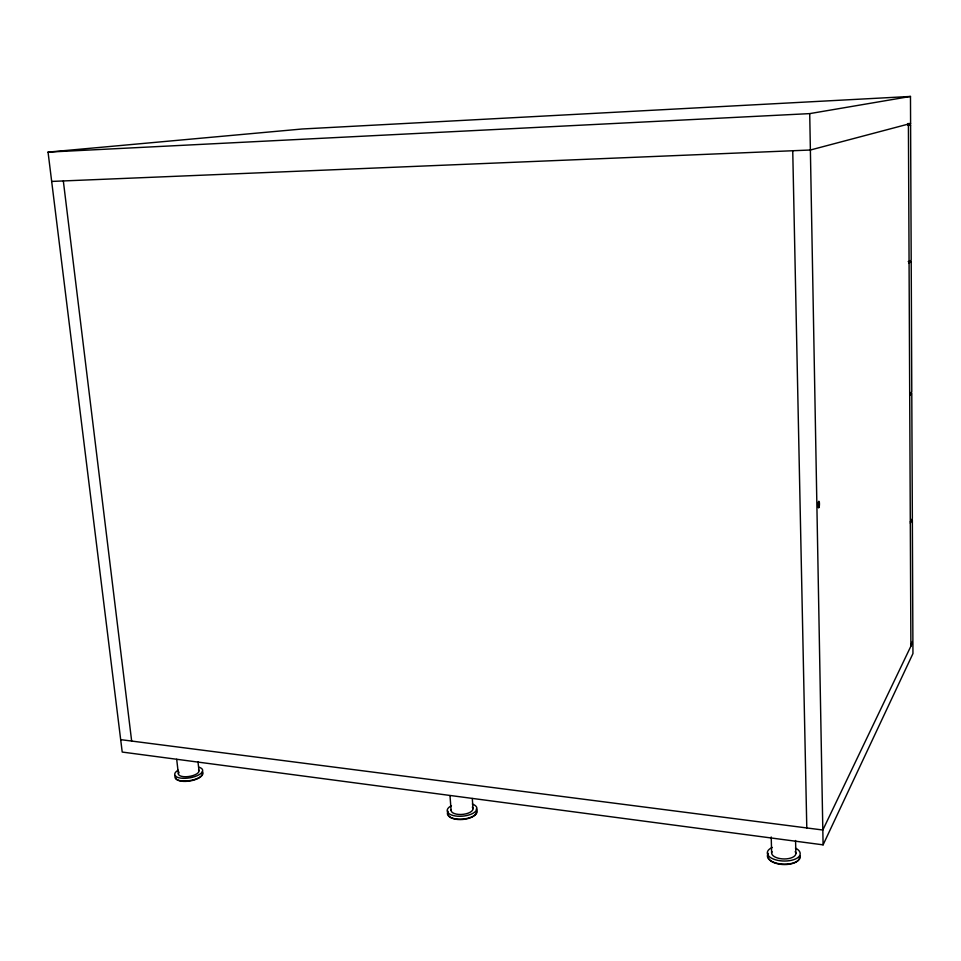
<?xml version="1.0" encoding="UTF-8"?>
<svg xmlns="http://www.w3.org/2000/svg" width="961" height="961" viewBox="0 0 961 961"><rect width="100%" height="100%" fill="white"/><g stroke="black" fill="none" stroke-linecap="round" stroke-linejoin="round"><path stroke-width="1.44" d="M51.678 181.425L810.375 150.012L910.596 123.488L910.475 96.448L302.21 128.99L48.05 152.114L122.215 752.055L823.096 844.851L912.95 653.576L912.902 641.984L822.832 830.016L120.678 739.646M910.884 644.867L912.89 640.687L912.349 519.757L910.307 523.144M910.295 521.799L912.349 518.411L911.785 393.025L909.695 395.548M909.695 394.154L911.785 391.632L911.208 261.524L908.205 261.56M909.07 263.122L911.208 261.524M909.07 261.668L911.196 260.083L910.596 124.99L907.604 125.134M908.421 125.579L910.596 124.99M48.05 152.114L809.715 113.614L910.475 96.448M907.592 123.633L910.596 123.488M63.33 180.944L131.657 741.063M176.692 759.262L178.398 774.085M197.99 761.797L198.987 770.662M450.012 795.816L451.105 810.363M472.295 798.483L473.016 808.657M771.215 836.971L771.635 852.863M795.564 840.503L795.864 853.536M792.741 150.745L806.796 827.962M809.715 113.614L823.096 844.851M908.409 124.065L910.896 646.176M795.42 848.082A16.457 7.748 1.7 0 1 795.312 859.062A16.457 7.748 1.7 0 1 771.995 858.425A16.457 7.748 1.7 0 1 772.32 847.446M800.177 855.915A16.445 7.772 1.7 0 1 781.846 864.071A16.445 7.772 1.7 0 1 768.428 853.332M799.432 857.548A15.58 7.376 1.7 0 1 799.035 859.182M798.543 859.975A15.58 7.376 1.7 0 1 784.56 864.564A15.58 7.376 1.7 0 1 769.689 859.915M769.052 859.122A15.58 7.376 1.7 0 1 768.283 856.659M795.191 851.638A12.121 5.706 1.7 0 1 784.308 858.954A12.121 5.706 1.7 0 1 771.983 851.602M198.939 767.214A14.163 5.526 -9.2 0 1 198.567 775.022A14.163 5.526 -9.2 0 1 179.094 777.809A14.163 5.526 -9.2 0 1 178.157 770.193M202.351 771.599A14.163 5.538 -9.3 0 1 189.209 780.692A14.163 5.538 -9.3 0 1 175.503 775.467M202.291 773.533A13.418 5.249 -9.3 0 1 190.026 780.957A13.418 5.249 -9.3 0 1 175.839 777.954M198.543 769.821A10.439 4.072 -9.2 0 1 188.272 776.572A10.439 4.072 -9.2 0 1 179.13 772.188M472.344 804.045A14.932 6.619 -5 0 1 472.764 813.426A14.932 6.619 -5 0 1 451.67 815.06A14.932 6.619 -5 0 1 451.442 805.666M476.188 809.126A14.92 6.643 -5 0 1 462.505 819.108A14.92 6.643 -5 0 1 448.198 811.3M476.284 811.324A14.127 6.307 -5.1 0 1 464.896 819.204A14.127 6.307 -5.1 0 1 448.607 815.601M448.331 814.916A14.127 6.307 -5.1 0 1 448.306 813.499M472.319 807.096A10.991 4.877 -5 0 1 463.454 814.291A10.991 4.877 -5 0 1 451.153 809.811M819.144 506.879A3.279 0.697 -87.6 0 0 819.048 501.39A3.279 0.697 -87.6 0 0 818.027 505.402A3.279 0.697 -87.6 0 0 819.144 506.879"/></g></svg>
